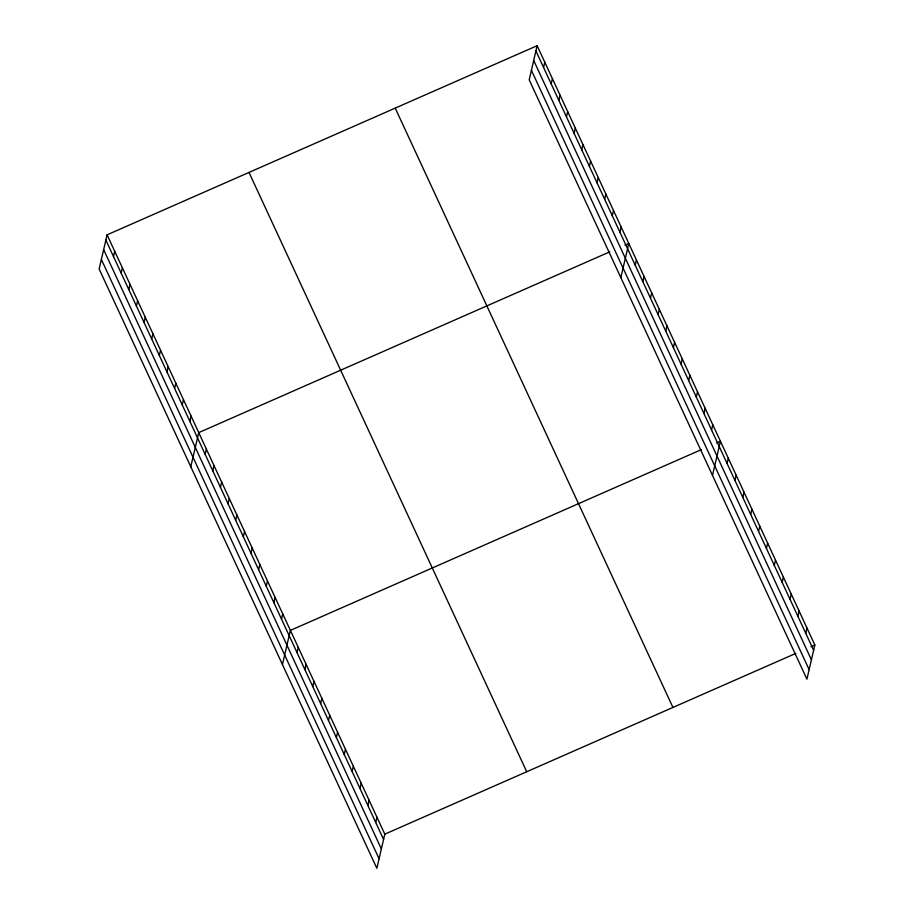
<?xml version="1.0" encoding="UTF-8"?>
<svg xmlns="http://www.w3.org/2000/svg" width="914" height="914" viewBox="0 0 914 914"><rect width="100%" height="100%" fill="white"/><g stroke="black" fill="none" stroke-linecap="round" stroke-linejoin="round"><path stroke-width="1.37" d="M107.087 234.841L99.146 268.979L376.865 868.3L384.805 834.162L107.087 234.841L537.135 45.7L814.854 645.021L806.913 679.159L529.195 79.838L537.135 45.7M113.507 256.56L114.73 251.327M121.139 273.046L122.362 267.813M128.783 289.521L130.005 284.288M136.415 306.007L137.637 300.775M144.058 322.482L145.269 317.249M151.69 338.968L152.912 333.736M159.333 355.455L160.544 350.211M166.965 371.929L168.187 366.697M174.608 388.416L175.819 383.183M182.24 404.891L183.463 399.658M189.883 421.377L191.095 416.144M190.786 466.757L198.738 432.619L609.775 251.841M205.159 454.338L206.37 449.105M212.791 470.824L214.013 465.58M220.423 487.299L221.645 482.066M228.066 503.785L229.288 498.553M235.698 520.26L236.92 515.028M243.341 536.747L244.552 531.514M250.973 553.221L252.195 547.989M258.616 569.708L259.827 564.475M266.248 586.194L267.471 580.95M273.892 602.669L275.103 597.436M281.523 619.155L282.746 613.911M282.437 664.535L290.378 630.397L701.426 449.608M297.027 652.619L298.25 647.375M304.899 669.596L306.121 664.364M312.771 686.574L313.982 681.341M320.631 703.552L321.854 698.319M328.503 720.54L329.726 715.296M336.375 737.518L337.586 732.285M344.247 754.496L345.458 749.263M352.107 771.485L353.33 766.24M359.979 788.462L361.201 783.229M367.851 805.44L369.062 800.207M543.556 67.419L544.778 62.186M375.711 822.417L376.934 817.185M551.199 83.894L552.41 78.661M558.831 100.38L560.053 95.147M566.474 116.866L567.685 111.622M574.106 133.341L575.329 128.109M581.75 149.827L582.961 144.583M589.381 166.302L590.604 161.07M597.013 182.789L598.236 177.556M604.657 199.263L605.879 194.031M612.289 215.75L613.511 210.517M619.932 232.225L621.154 226.992M620.846 277.605L628.786 243.478L624.982 245.146M635.207 265.197L636.418 259.953M642.839 281.672L644.062 276.439M650.482 298.158L651.693 292.926M658.114 314.633L659.337 309.4M665.758 331.119L666.969 325.887M673.389 347.594L674.612 342.362M681.033 364.08L682.244 358.848M688.665 380.567L689.887 375.323M696.297 397.042L697.519 391.809M703.94 413.528L705.162 408.295M711.572 430.003L712.794 424.77M712.486 475.383L720.426 441.256L716.633 442.924M727.087 463.467L728.298 458.234M734.947 480.444L736.17 475.211M742.819 497.433L744.042 492.189M750.691 514.411L751.902 509.178M758.551 531.388L759.774 526.156M766.423 548.377L767.646 543.133M774.295 565.355L775.506 560.122M782.167 582.332L783.378 577.1M790.027 599.31L791.25 594.077M797.899 616.299L799.122 611.055M805.771 633.276L806.982 628.044M384.805 834.162L795.843 653.384M811.049 646.689L814.854 645.021M535.924 50.933L813.631 650.254M533.707 60.473L811.415 659.794M531.411 70.298L809.13 669.619M395.225 108.115L672.933 707.436M249.008 172.426L526.715 771.747M105.875 240.085L383.583 839.406M103.648 249.613L381.367 848.935M101.363 259.439L379.082 858.76"/></g></svg>
